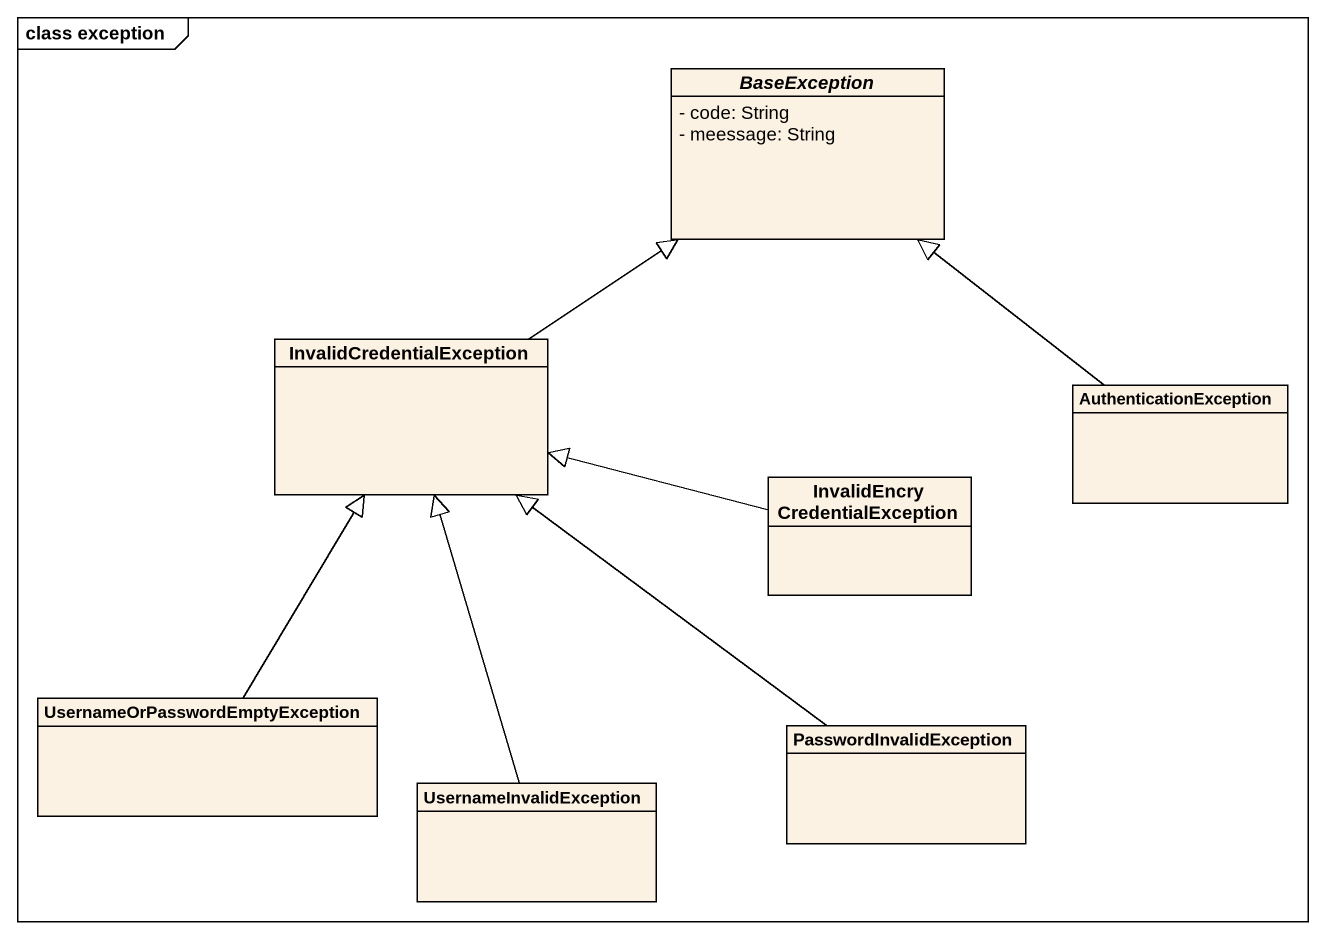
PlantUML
@startuml
mainframe class exception
hide circle
hide empty members
skinparam classAttributeIconSize 0
abstract class BaseException {
  - code: String
  - meessage: String
}
class InvalidCredentialException
class AuthenticationException
class "InvalidEncryCredentialException" as InvalidEncryCredentialExcept
class "UsernameOrPasswordEmptyException" as UsernameOrPasswordEmptyExcep
class UsernameInvalidException
class PasswordInvalidException
InvalidCredentialException -up-|> BaseException
AuthenticationException -up-|> BaseException
InvalidEncryCredentialExcept -left-|> InvalidCredentialException
UsernameOrPasswordEmptyExcep -up-|> InvalidCredentialException
UsernameInvalidException -up-|> InvalidCredentialException
PasswordInvalidException -up-|> InvalidCredentialException
@enduml
